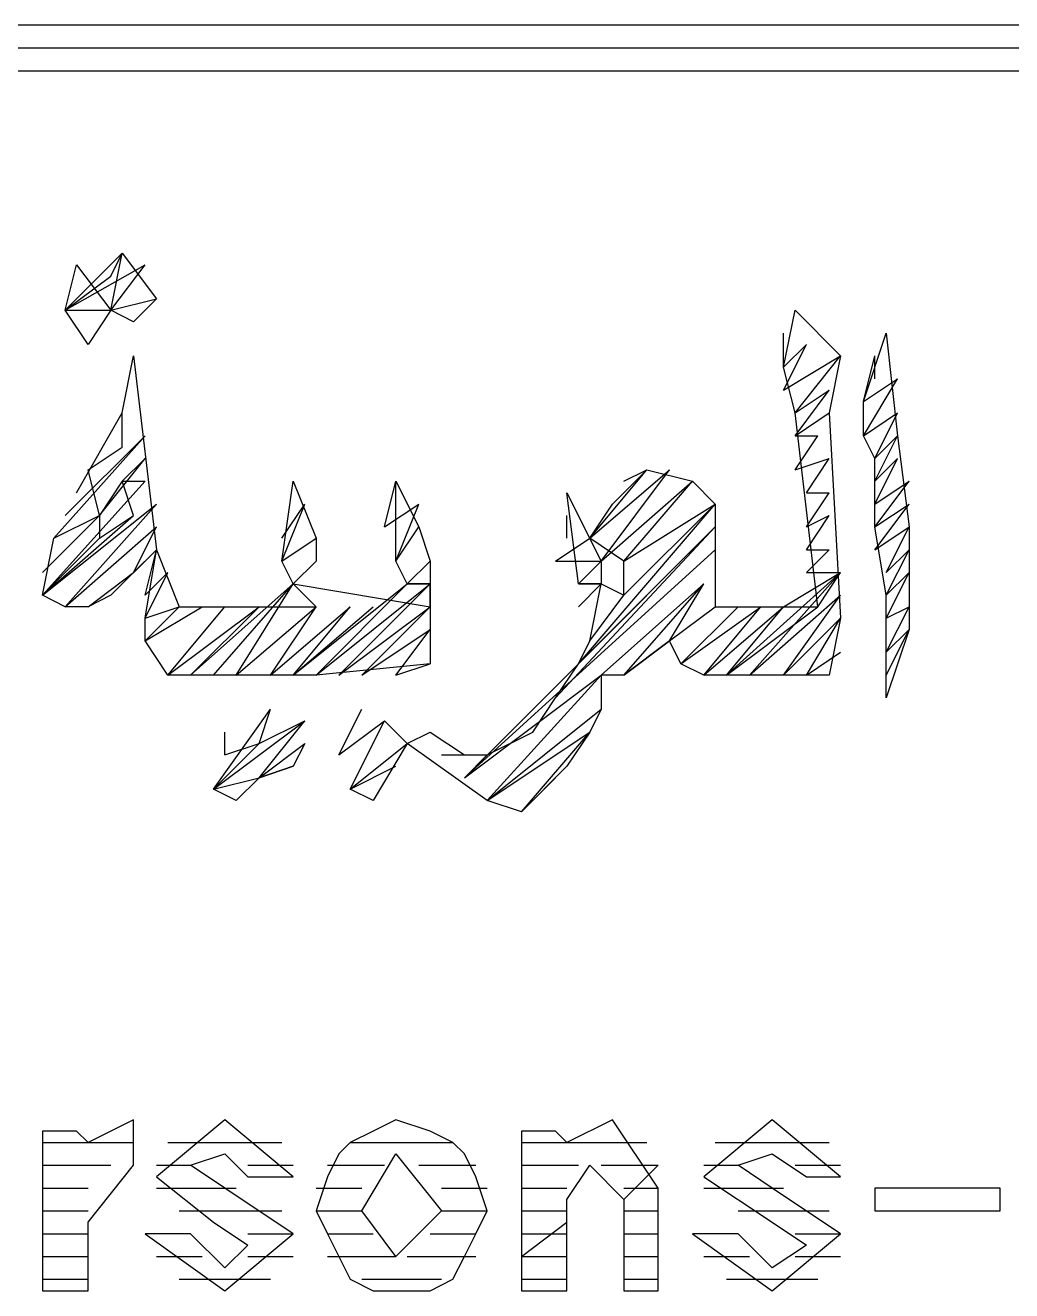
# Model space of a CAD drawing. Extents: x 0 to 420, y 0 to 297.
# Drawn here: x 56.15 to 64.8, y 16.1 to 27.2 of the extents above; entities that cross this region are included whole.
import ezdxf

# ---------------------------------------------------------------- set-up
doc = ezdxf.new("R2010")
doc.units = 0

msp = doc.modelspace()

# ---------------------------------------------------------------- linework, layer by layer
at = {"layer": 'GT_1', "flags": 128}
for points in [[(97.3, 27), (97.3, 27.2), (20, 27.2), (20, 26.8), (97.3, 26.8), (97.3, 27), (20, 27)], [(56.5, 24.7), (57, 25.2)], [(56.5, 24.7), (56.9, 25), (57, 25.2)], [(56.5, 24.7), (56.9, 25), (57, 25.2)], [(56.9, 24.7), (57, 25.2)], [(57, 25.2), (57.3, 24.8)], [(56.5, 24.7), (56.6, 25.1)], [(56.5, 24.7), (56.9, 24.7), (57.2, 25.1)], [(56.5, 24.7), (57.2, 25.1)], [(56.5, 24.7), (56.6, 25.1)], [(56.5, 24.7), (56.6, 25.1)], [(56.5, 24.7), (56.6, 25.1)], [(56.6, 25.1), (56.9, 24.7)], [(56.9, 24.7), (57.2, 25.1)], [(56.9, 24.7), (57.2, 25.1)], [(56.9, 24.7), (57.2, 25.1)], [(56.9, 24.7), (57.2, 25.1)], [(56.9, 24.7), (57.2, 25.1)], [(56.5, 24.7), (56.9, 25)], [(56.9, 24.7), (57.3, 24.8)], [(56.9, 24.7), (57.3, 24.8)], [(57.3, 24.8), (57.1, 24.6)], [(56.7, 24.4), (56.5, 24.7)], [(56.9, 24.7), (56.7, 24.4)], [(57.1, 24.6), (56.9, 24.7)], [(62.8, 24.2), (62.9, 24.7)], [(62.9, 24.7), (63.3, 24.3)], [(62.8, 24.2), (62.8, 24.5)], [(63.5, 23.9), (63.7, 24.5)], [(63.7, 24.5), (63.8, 23.6)], [(62.8, 24), (63, 24.4)], [(62.8, 24), (63, 24.4)], [(62.8, 24), (63, 24.4)], [(62.8, 24), (63, 24.4)], [(62.8, 24), (63, 24.4)], [(62.8, 24.2), (63, 24.4)], [(62.8, 24.2), (63, 24.4)], [(62.8, 24.2), (63, 24.4)], [(62.8, 24.2), (63, 24.4)], [(57, 23.8), (57.1, 24.3)], [(57.1, 24.3), (57.3, 22.6)], [(62.8, 24), (63.3, 24.3)], [(62.8, 24), (63.3, 24.3)], [(62.9, 23.8), (62.8, 24.2)], [(62.9, 23.8), (63.3, 24.3)], [(62.9, 23.8), (63.3, 24.3)], [(62.9, 23.8), (63.3, 24.3)], [(63.3, 24.3), (63.2, 23.8)], [(63.5, 23.9), (63.6, 24.3)], [(63.6, 24.1), (63.6, 24.3)], [(63.5, 23.6), (63.8, 24.1)], [(63.5, 23.6), (63.8, 24.1)], [(63.5, 23.9), (63.8, 24.1)], [(63.5, 23.9), (63.8, 24.1)], [(63.5, 23.9), (63.8, 24.1)], [(63.5, 23.9), (63.8, 24.1)], [(62.9, 23.6), (63.2, 24)], [(62.9, 23.8), (63.2, 24)], [(62.9, 23.8), (63.2, 24)], [(62.9, 23.8), (63.2, 24)], [(63.5, 23.6), (63.5, 23.9)], [(56.6, 23.1), (57, 23.8)], [(56.6, 23.1), (57, 23.8)], [(56.6, 23.1), (57, 23.8)], [(57, 23.5), (57, 23.8)], [(57, 23.5), (57, 23.8)], [(63.1, 22.1), (62.9, 23.8)], [(62.9, 23.6), (63.2, 23.8)], [(62.9, 23.6), (63.2, 23.8)], [(63.2, 23.8), (63.3, 22)], [(63.5, 23.6), (63.8, 23.8)], [(63.5, 23.6), (63.8, 23.8)], [(63.5, 23.6), (63.8, 23.8)], [(63.6, 23.4), (63.8, 23.8)], [(63.6, 23.4), (63.8, 23.8)], [(63.6, 23.4), (63.8, 23.8)], [(56.4, 22.7), (57.2, 23.6)], [(56.4, 22.7), (57.2, 23.6)], [(56.5, 22.9), (57.2, 23.6)], [(56.5, 22.9), (57.2, 23.6)], [(56.5, 22.9), (57.2, 23.6)], [(62.9, 23.3), (63.1, 23.6)], [(62.9, 23.3), (63.1, 23.6)], [(62.9, 23.6), (63.1, 23.6)], [(62.9, 23.6), (63.1, 23.6)], [(63.6, 23.4), (63.5, 23.6)], [(63.6, 23.2), (63.8, 23.6)], [(63.6, 23.2), (63.8, 23.6)], [(63.6, 23.4), (63.8, 23.6)], [(63.6, 23.4), (63.8, 23.6)], [(63.6, 23.4), (63.8, 23.6)], [(63.8, 23.6), (63.9, 22.8)], [(56.7, 23.3), (57, 23.5)], [(56.4, 22.7), (56.8, 22.9), (57.2, 23.4)], [(57, 23.2), (57.2, 23.4)], [(57, 23.2), (57.2, 23.4)], [(62.9, 23.3), (63.2, 23.4)], [(62.9, 23.3), (63.2, 23.4)], [(63, 23.1), (63.2, 23.4)], [(63, 23.1), (63.2, 23.4)], [(63.6, 22.8), (63.6, 23.4)], [(63.6, 23), (63.8, 23.4)], [(63.6, 23.2), (63.8, 23.4)], [(63.6, 23.2), (63.8, 23.4)], [(63.6, 23.2), (63.8, 23.4)], [(63.6, 23.2), (63.8, 23.4)], [(56.3, 22.2), (57.2, 23.2)], [(56.8, 22.9), (56.7, 23.3)], [(57, 23.2), (56.8, 22.9)], [(57.1, 22.9), (57, 23.2)], [(57, 23.2), (57.2, 23.2)], [(57, 23.2), (57.2, 23.2)], [(58.4, 22.5), (58.5, 23.2)], [(58.5, 23.2), (58.7, 22.7)], [(59.3, 22.8), (59.4, 23.2)], [(59.4, 23.2), (59.6, 22.8)], [(59.4, 22.5), (59.4, 23.2)], [(61, 22.3), (61.2, 22.5), (61.8, 23.3)], [(61, 22.3), (61.2, 22.5), (61.8, 23.3)], [(61, 22.3), (61.2, 22.5), (62, 23.2)], [(61.1, 22.7), (61.8, 23.3)], [(61.1, 22.7), (61.8, 23.3)], [(61.1, 22.7), (61.8, 23.3)], [(61.1, 22.7), (61.6, 23.3)], [(61.1, 22.7), (61.6, 23.3)], [(61.1, 22.7), (61.6, 23.3)], [(61.2, 22.5), (61.8, 23.3)], [(61.2, 22.5), (61.8, 23.3)], [(61.3, 23), (61.6, 23.3)], [(61.3, 23), (61.6, 23.3)], [(61.4, 23.2), (61.6, 23.3)], [(61.4, 22.5), (62, 23.2)], [(61.4, 22.5), (62, 23.2)], [(61.4, 22.5), (62, 23.2)], [(61.4, 22.5), (62, 23.2)], [(61.4, 22.5), (62, 23.2)], [(61.4, 22.5), (62, 23.2)], [(61.4, 22.5), (62, 23.2)], [(61.6, 23.3), (62, 23.2)], [(62, 23.2), (62.2, 23)], [(63.6, 22.8), (63.9, 23.2)], [(63.6, 23), (63.9, 23.2)], [(63.6, 23), (63.9, 23.2)], [(63.6, 23), (63.9, 23.2)], [(63.6, 23), (63.9, 23.2)], [(60.9, 23.1), (61.2, 22.5)], [(61, 22.3), (60.9, 23.1)], [(63, 22.8), (63.2, 23.1)], [(63, 22.8), (63.2, 23.1)], [(63, 22.8), (63.2, 23.1)], [(63, 23.1), (63.2, 23.1)], [(63, 23.1), (63.2, 23.1)], [(56.3, 22.2), (57.3, 23)], [(56.3, 22.2), (57.3, 23)], [(56.3, 22.2), (57.3, 23)], [(56.5, 22.1), (57.3, 23)], [(56.5, 22.1), (57.3, 23)], [(58.4, 22.5), (58.6, 23)], [(58.4, 22.7), (58.6, 23)], [(58.4, 22.7), (58.6, 23)], [(58.4, 22.7), (58.6, 23)], [(58.4, 22.7), (58.6, 23)], [(58.4, 22.7), (58.6, 23)], [(58.4, 22.7), (58.6, 23)], [(59.3, 22.8), (59.6, 23)], [(59.3, 22.8), (59.6, 23)], [(59.3, 22.8), (59.6, 23)], [(59.3, 22.8), (59.6, 23)], [(59.3, 22.8), (59.6, 23)], [(59.4, 22.5), (59.6, 23)], [(61, 21.6), (62.2, 23)], [(61.1, 22.7), (61.3, 23)], [(61.1, 21.8), (61.4, 22.2), (62.2, 23)], [(61.1, 21.8), (61.4, 22.2), (62.2, 23)], [(61.4, 22.2), (62.2, 23)], [(61.4, 22.5), (62.2, 23)], [(61.4, 22.5), (62.2, 23)], [(62.2, 23), (62.2, 22.6)], [(63.6, 22.6), (63.9, 23)], [(63.6, 22.8), (63.9, 23)], [(63.6, 22.8), (63.9, 23)], [(63.6, 22.8), (63.9, 23)], [(63.6, 22.8), (63.9, 23)], [(56.3, 22.2), (57.1, 22.9)], [(56.3, 22.4), (56.8, 22.9)], [(56.3, 22.4), (56.8, 22.9)], [(56.3, 22.4), (56.8, 22.9)], [(56.3, 22.4), (56.8, 22.9)], [(56.4, 22.7), (56.8, 22.9)], [(56.4, 22.7), (56.8, 22.9)], [(56.8, 22.7), (57.1, 22.9)], [(56.8, 22.9), (56.8, 22.7)], [(60.9, 22.7), (60.9, 22.9)], [(60.9, 22.7), (60.9, 22.9)], [(63, 22.6), (63.2, 22.9)], [(63, 22.6), (63.2, 22.9)], [(63, 22.6), (63.2, 22.9)], [(63, 22.8), (63.2, 22.9)], [(63, 22.8), (63.2, 22.9)], [(56.5, 22.1), (57.3, 22.8)], [(56.5, 22.1), (57.3, 22.8)], [(56.5, 22.1), (57.3, 22.8)], [(56.5, 22.1), (57.3, 22.8)], [(57.1, 22.4), (57.3, 22.8)], [(59.4, 22.5), (59.6, 22.8)], [(59.4, 22.5), (59.6, 22.8)], [(59.4, 22.5), (59.6, 22.8)], [(59.4, 22.5), (59.6, 22.8)], [(59.4, 22.5), (59.6, 22.8)], [(59.4, 22.5), (59.6, 22.8)], [(59.6, 22.8), (59.7, 22.5)], [(60, 20.6), (62.2, 22.8)], [(60.8, 21.3), (62.2, 22.8)], [(61, 21.6), (62.2, 22.8)], [(61, 21.6), (62.2, 22.8)], [(63.7, 22.2), (63.6, 22.8)], [(63.6, 22.6), (63.9, 22.8)], [(63.6, 22.6), (63.9, 22.8)], [(63.6, 22.6), (63.9, 22.8)], [(63.6, 22.6), (63.9, 22.8)], [(63.7, 22.4), (63.9, 22.8)], [(63.9, 22.8), (63.9, 22.1)], [(56.3, 22.2), (56.4, 22.7)], [(56.3, 22.2), (56.8, 22.7)], [(56.3, 22.2), (56.8, 22.7)], [(58.4, 22.5), (58.7, 22.7)], [(58.4, 22.5), (58.7, 22.7)], [(58.4, 22.5), (58.7, 22.7)], [(58.4, 22.5), (58.7, 22.7)], [(58.4, 22.5), (58.7, 22.7)], [(58.4, 22.5), (58.7, 22.7)], [(58.7, 22.7), (58.7, 22.5)], [(60.8, 22.5), (61.1, 22.7)], [(60.8, 22.5), (61.1, 22.7)], [(60.8, 22.5), (61.1, 22.7)], [(60.8, 22.5), (61.1, 22.7)], [(60.8, 22.5), (61.1, 22.7)], [(60.8, 22.5), (61.1, 22.7)], [(61.4, 22.5), (61.1, 22.7)], [(57.3, 22.6), (56.9, 22.2)], [(57.1, 22.4), (57.3, 22.6)], [(57.1, 22.4), (57.3, 22.6)], [(57.1, 22.4), (57.3, 22.6)], [(57.1, 22.4), (57.3, 22.6)], [(57.2, 22), (57.3, 22.6)], [(57.2, 22.2), (57.3, 22.6)], [(57.2, 22.2), (57.3, 22.6)], [(57.3, 22.6), (57.5, 22.1)], [(60, 20.6), (62.2, 22.6)], [(60, 20.6), (62.2, 22.6)], [(60, 20.6), (62.2, 22.6)], [(62.2, 22.6), (62.2, 22.1)], [(63, 22.4), (63.2, 22.6)], [(63, 22.4), (63.2, 22.6)], [(63, 22.4), (63.2, 22.6)], [(63, 22.4), (63.2, 22.6)], [(63, 22.6), (63.2, 22.6)], [(63, 22.6), (63.2, 22.6)], [(63.7, 22.2), (63.9, 22.6)], [(63.7, 22.4), (63.9, 22.6)], [(63.7, 22.4), (63.9, 22.6)], [(63.7, 22.4), (63.9, 22.6)], [(63.7, 22.4), (63.9, 22.6)], [(58.5, 22.3), (58.4, 22.5)], [(58.7, 22.5), (58.5, 22.3)], [(58.5, 21.5), (59.5, 22.3), (59.7, 22.5)], [(58.5, 21.5), (59.5, 22.3), (59.7, 22.5)], [(59.5, 22.3), (59.4, 22.5)], [(59.5, 22.3), (59.7, 22.5)], [(59.5, 22.3), (59.7, 22.5)], [(59.5, 22.3), (59.7, 22.5)], [(59.7, 22.5), (59.7, 22.3)], [(60.8, 22.5), (61.2, 22.5)], [(61, 22.3), (61.2, 22.5)], [(61, 22.3), (61.2, 22.5)], [(61.2, 22.5), (61.2, 22.3)], [(61.4, 22.2), (61.4, 22.5)], [(56.7, 22.1), (57.1, 22.4)], [(56.7, 22.1), (57.1, 22.4)], [(57.2, 22), (57.4, 22.4)], [(57.2, 22), (57.4, 22.4)], [(57.2, 22), (57.4, 22.4)], [(57.2, 22), (57.4, 22.4)], [(57.2, 22.2), (57.4, 22.4)], [(57.2, 22.2), (57.4, 22.4)], [(57.2, 22.2), (57.4, 22.4)], [(57.2, 22.2), (57.4, 22.4)], [(62.3, 21.5), (63.3, 22.4)], [(62.3, 21.5), (63.3, 22.4)], [(62.5, 21.5), (63.3, 22.4)], [(62.8, 22.1), (63.3, 22.4)], [(63, 22.4), (63.3, 22.4)], [(63.1, 22.1), (63.3, 22.4)], [(63.7, 22), (63.9, 22.4)], [(63.7, 22.2), (63.9, 22.4)], [(63.7, 22.2), (63.9, 22.4)], [(63.7, 22.2), (63.9, 22.4)], [(63.7, 22.2), (63.9, 22.4)], [(56.5, 22.1), (56.3, 22.2)], [(56.9, 22.2), (56.7, 22.1)], [(57.6, 21.5), (58.5, 22.3)], [(57.6, 21.5), (58.5, 22.3)], [(57.8, 21.5), (58.5, 22.3)], [(57.8, 21.5), (58.5, 22.3)], [(57.8, 21.5), (58.5, 22.3)], [(57.8, 21.5), (58.5, 22.3)], [(57.8, 21.5), (58.5, 22.3)], [(58, 21.5), (58.5, 22.3)], [(58.5, 22.3), (59.7, 22.1)], [(58.7, 22.1), (58.5, 22.3)], [(58.7, 21.5), (59.7, 22.3)], [(58.7, 21.5), (59.7, 22.3)], [(58.7, 21.5), (59.5, 22.3)], [(58.7, 21.5), (59.5, 22.3)], [(58.7, 21.5), (59.5, 22.3)], [(58.9, 21.5), (59.7, 22.3)], [(58.9, 21.5), (59.7, 22.3)], [(58.9, 21.5), (59.7, 22.3)], [(59.7, 22.3), (59.5, 22.3)], [(59.5, 22.3), (59.7, 22.3)], [(59.7, 22.3), (59.7, 21.6)], [(59.7, 22.1), (59.7, 22.3)], [(61.2, 22.3), (61, 22.3)], [(61, 22.1), (61.2, 22.3)], [(61, 22.1), (61.2, 22.3)], [(61, 22.3), (61.2, 22.3)], [(61.1, 21.8), (61.2, 22.3)], [(61.1, 21.8), (61.2, 22.3)], [(61.1, 21.8), (61.4, 22.2)], [(61.2, 22.3), (61.4, 22.2)], [(61.2, 21.5), (62.1, 22.3)], [(61.2, 21.5), (62.1, 22.3)], [(61.2, 21.5), (62.1, 22.3)], [(61.2, 21.5), (62.1, 22.3)], [(61.4, 21.5), (62.1, 22.3)], [(61.8, 21.8), (62.1, 22.3)], [(61.8, 21.8), (62.1, 22.3)], [(62.5, 21.5), (63.3, 22.2)], [(62.5, 21.5), (63.3, 22.2)], [(62.5, 21.5), (63.3, 22.2)], [(62.5, 21.5), (63.3, 22.2)], [(62.8, 21.5), (63.3, 22.2)], [(63.7, 21.7), (63.7, 22.2)], [(56.7, 22.1), (56.5, 22.1)], [(57.2, 21.8), (57.7, 22.1)], [(57.2, 21.8), (57.7, 22.1)], [(57.2, 21.8), (57.7, 22.1)], [(57.2, 21.8), (57.7, 22.1)], [(57.2, 21.8), (57.7, 22.1)], [(57.2, 21.8), (57.5, 22.1)], [(57.2, 21.8), (57.5, 22.1)], [(57.2, 21.8), (57.5, 22.1)], [(57.2, 22), (57.5, 22.1)], [(57.2, 22), (57.5, 22.1)], [(57.4, 21.5), (58.2, 22.1)], [(57.4, 21.5), (58.2, 22.1)], [(57.4, 21.5), (57.9, 22.1)], [(57.4, 21.5), (57.9, 22.1)], [(57.4, 21.5), (57.9, 22.1)], [(57.4, 21.5), (57.9, 22.1)], [(57.4, 21.5), (57.9, 22.1)], [(57.5, 22.1), (58.7, 22.1)], [(57.5, 22.1), (57.9, 22.1)], [(57.6, 21.5), (58.2, 22.1)], [(57.6, 21.5), (58.2, 22.1)], [(57.6, 21.5), (58.2, 22.1)], [(58, 21.5), (58.7, 22.1)], [(58, 21.5), (58.7, 22.1)], [(58, 21.5), (58.7, 22.1)], [(58, 21.5), (58.7, 22.1)], [(58.3, 21.5), (59, 22.1)], [(58.3, 21.5), (59, 22.1)], [(58.3, 21.5), (59, 22.1)], [(58.3, 21.5), (59, 22.1)], [(58.3, 21.5), (58.7, 22.1)], [(58.5, 21.5), (59.2, 22.1)], [(58.5, 21.5), (59.2, 22.1)], [(58.5, 21.5), (59, 22.1)], [(58.9, 21.5), (59.7, 22.1)], [(58.9, 21.5), (59.7, 22.1)], [(59.1, 21.5), (59.7, 22.1)], [(59.1, 21.5), (59.7, 22.1)], [(59.1, 21.5), (59.7, 22.1)], [(61.8, 21.8), (62.2, 22.1)], [(61.8, 21.8), (62.2, 22.1)], [(61.8, 21.8), (62.2, 22.1)], [(61.8, 21.8), (62.2, 22.1)], [(61.8, 21.8), (62.2, 22.1)], [(61.9, 21.6), (62.6, 22.1)], [(61.9, 21.6), (62.6, 22.1)], [(61.9, 21.6), (62.6, 22.1)], [(61.9, 21.6), (62.4, 22.1)], [(61.9, 21.6), (62.4, 22.1)], [(61.9, 21.6), (62.4, 22.1)], [(61.9, 21.6), (62.4, 22.1)], [(61.9, 21.6), (62.4, 22.1)], [(62.1, 21.5), (62.8, 22.1)], [(62.1, 21.5), (62.8, 22.1)], [(62.1, 21.5), (62.8, 22.1)], [(62.1, 21.5), (62.6, 22.1)], [(62.1, 21.5), (62.6, 22.1)], [(62.2, 22.1), (63.1, 22.1)], [(62.2, 22.1), (62.6, 22.1)], [(62.3, 21.5), (63.1, 22.1)], [(62.3, 21.5), (63.1, 22.1)], [(62.3, 21.5), (62.8, 22.1)], [(63.7, 21.7), (63.9, 22.1)], [(63.7, 22), (63.9, 22.1)], [(63.7, 22), (63.9, 22.1)], [(63.7, 22), (63.9, 22.1)], [(63.7, 22), (63.9, 22.1)], [(63.9, 22.1), (63.9, 21.9)], [(57.2, 21.8), (57.2, 22)], [(62.8, 21.5), (63.3, 22)], [(62.8, 21.5), (63.3, 22)], [(62.8, 21.5), (63.3, 22)], [(62.8, 21.5), (63.3, 22)], [(63, 21.5), (63.3, 22)], [(63.3, 22), (63.2, 21.5)], [(59.1, 21.5), (59.7, 21.9)], [(59.1, 21.5), (59.7, 21.9)], [(59.4, 21.5), (59.7, 21.9)], [(59.4, 21.5), (59.7, 21.9)], [(59.4, 21.5), (59.7, 21.9)], [(63.9, 21.9), (63.7, 21.3)], [(63.7, 21.5), (63.9, 21.9)], [(63.7, 21.7), (63.9, 21.9)], [(63.7, 21.7), (63.9, 21.9)], [(63.7, 21.7), (63.9, 21.9)], [(57.4, 21.5), (57.2, 21.8)], [(61, 21.6), (61.1, 21.8)], [(61.8, 21.8), (61.4, 21.5)], [(61.4, 21.5), (61.8, 21.8)], [(61.9, 21.6), (61.8, 21.8)], [(63, 21.5), (63.3, 21.7)], [(63, 21.5), (63.3, 21.7)], [(63, 21.5), (63.3, 21.7)], [(63, 21.5), (63.3, 21.7)], [(63.7, 21.3), (63.7, 21.7)], [(63.7, 21.5), (63.7, 21.7)], [(63.7, 21.5), (63.7, 21.7)], [(59.7, 21.6), (58.7, 21.5)], [(59.4, 21.5), (59.7, 21.6)], [(60.8, 21.3), (61, 21.6)], [(62.1, 21.5), (61.9, 21.6)], [(57.6, 21.5), (57.4, 21.5)], [(58.7, 21.5), (57.6, 21.5)], [(57.8, 21.5), (57.6, 21.5)], [(60, 20.6), (61.2, 21.5)], [(60.2, 20.4), (61.2, 21.5)], [(60.2, 20.4), (61.2, 21.5)], [(60.2, 20.4), (61.2, 21.5)], [(61.2, 21.5), (61.2, 21.2)], [(61.4, 21.5), (61.2, 21.5)], [(62.3, 21.5), (62.1, 21.5)], [(63.2, 21.5), (62.3, 21.5)], [(62.5, 21.5), (62.3, 21.5)], [(60.6, 21), (60.8, 21.3)], [(57.8, 20.5), (58.3, 21.2)], [(57.8, 20.5), (58.3, 21.2)], [(57.8, 20.5), (58.6, 21.1)], [(57.8, 20.5), (58.6, 21.1)], [(57.8, 20.5), (58.6, 21.1)], [(58, 20.4), (58.2, 20.6), (58.6, 21.1)], [(58.2, 20.9), (58.3, 21.2)], [(58.2, 20.9), (58.3, 21.2)], [(58.2, 20.9), (58.3, 21.2)], [(58.2, 20.9), (58.6, 21.1)], [(58.2, 20.6), (58.6, 21.1)], [(58.2, 20.6), (58.6, 21.1)], [(58.2, 20.6), (58.6, 21.1)], [(58.9, 20.8), (59.1, 21.2)], [(58.9, 20.8), (59.3, 21.1)], [(58.9, 20.8), (59.3, 21.1)], [(58.9, 20.8), (59.3, 21.1)], [(58.9, 20.8), (59.3, 21.1)], [(58.9, 20.8), (59.3, 21.1)], [(58.9, 20.8), (59.3, 21.1)], [(59, 21), (59.1, 21.2)], [(59, 21), (59.1, 21.2)], [(59, 20.5), (59.3, 21.1)], [(59, 20.5), (59.3, 21.1)], [(59, 20.5), (59.3, 21.1)], [(59.3, 21.1), (59.5, 20.9)], [(60.2, 20.4), (61.2, 21.2)], [(60.2, 20.4), (61.2, 21.2)], [(60.2, 20.4), (61.2, 21.2)], [(61.2, 21.2), (61.1, 21)], [(57.9, 20.8), (57.9, 21)], [(57.9, 20.8), (57.9, 21)], [(57.9, 20.8), (57.9, 21)], [(59.5, 20.9), (59.7, 21)], [(59.7, 21), (60, 20.8)], [(60.2, 20.8), (60.6, 21)], [(60.2, 20.4), (61.1, 21)], [(60.5, 20.3), (61.1, 21)], [(60.5, 20.3), (61.1, 21)], [(61.1, 21), (60.9, 20.7)], [(57.8, 20.5), (58.2, 20.9)], [(57.8, 20.5), (58.2, 20.9)], [(57.8, 20.5), (58.2, 20.9)], [(57.9, 20.8), (58.2, 20.9)], [(58.2, 20.6), (58.6, 20.9)], [(58.2, 20.6), (58.6, 20.9)], [(58.2, 20.6), (58.6, 20.9)], [(58.6, 20.9), (58.5, 20.7)], [(59, 20.5), (59.5, 20.9)], [(59, 20.5), (59.5, 20.9)], [(59, 20.5), (59.5, 20.9)], [(59.5, 20.9), (59.2, 20.4)], [(60.2, 20.4), (59.5, 20.9)], [(59.8, 20.8), (60, 20.8)], [(60, 20.8), (60.2, 20.8)], [(60, 20.6), (60.2, 20.8)], [(60, 20.6), (60.2, 20.8)], [(60, 20.6), (60.2, 20.8)], [(60, 20.6), (60.2, 20.8)], [(58.5, 20.7), (58.2, 20.6)], [(58.2, 20.6), (58.5, 20.7)], [(59, 20.5), (59.4, 20.7)], [(59, 20.5), (59.4, 20.7)], [(59, 20.5), (59.4, 20.7)], [(60.5, 20.3), (60.9, 20.7)], [(60.9, 20.7), (60.7, 20.5)], [(57.8, 20.5), (58.2, 20.6)], [(58.2, 20.6), (58, 20.4)], [(58, 20.4), (57.8, 20.5)], [(59.2, 20.4), (59, 20.5)], [(60.7, 20.5), (60.5, 20.3)], [(60.5, 20.3), (60.2, 20.4)], [(56.3, 16.1), (56.7, 16.1), (56.7, 16.7), (57.1, 17.2), (57.1, 17.6), (56.7, 17.4), (56.6, 17.5), (56.3, 17.5), (56.3, 16.1)], [(57.6, 16.6), (57.2, 16.6), (57.9, 16.1), (58.5, 16.6), (57.9, 17), (57.6, 17.2), (57.9, 17.3), (58.1, 17.1), (58.5, 17.1), (57.9, 17.6), (57.3, 17.1), (57.8, 16.7), (58.1, 16.5), (57.9, 16.3), (57.6, 16.6)], [(58.7, 16.8), (58.8, 16.6), (58.9, 16.4), (59, 16.2), (59.2, 16.1), (59.4, 16.1), (59.7, 16.1), (59.9, 16.2), (60, 16.4), (60.1, 16.6), (60.2, 16.8), (60.1, 17.1), (60, 17.3), (59.9, 17.4), (59.7, 17.5), (59.4, 17.6), (59.2, 17.5), (59, 17.4), (58.9, 17.3), (58.8, 17.1), (58.7, 16.8)], [(60.5, 16.1), (60.9, 16.1), (60.9, 16.9), (61.1, 17.2), (61.4, 16.9), (61.4, 16.1), (61.7, 16.1), (61.7, 17), (61.3, 17.6), (60.9, 17.4), (60.8, 17.5), (60.5, 17.5), (60.5, 16.1)], [(62.4, 16.6), (62, 16.6), (62.7, 16.1), (63.3, 16.6), (62.7, 17), (62.4, 17.2), (62.7, 17.3), (63, 17.1), (63.3, 17.1), (62.7, 17.6), (62.1, 17.1), (62.7, 16.7), (63, 16.5), (62.7, 16.3), (62.4, 16.6)], [(56.3, 17.4), (56.7, 17.4), (57.1, 17.4)], [(57.4, 17.4), (58.4, 17.4)], [(59, 17.4), (59.9, 17.4)], [(60.5, 17.4), (60.9, 17.4), (61.6, 17.4)], [(62.2, 17.4), (63.2, 17.4)], [(59.1, 16.8), (59.4, 17.3), (59.8, 16.8), (59.4, 16.4), (59.1, 16.8)], [(56.3, 17.2), (56.9, 17.2)], [(57.3, 17.2), (57.6, 17.2)], [(58.1, 17.2), (58.5, 17.2)], [(58.8, 17.2), (59.3, 17.2)], [(59.6, 17.2), (60.1, 17.2)], [(60.5, 17.2), (61, 17.2)], [(61.2, 17.2), (61.7, 17.2)], [(61.4, 16.9), (61.7, 17.2)], [(62.1, 17.2), (62.4, 17.2)], [(62.9, 17.2), (63.3, 17.2)], [(56.3, 17), (56.7, 17)], [(57.3, 17), (58, 17)], [(58.7, 17), (59.1, 17)], [(59.8, 17), (60.2, 17)], [(60.5, 17), (60.9, 17)], [(61.4, 17), (61.7, 17)], [(62.1, 17), (62.8, 17)], [(63.6, 16.8), (64.7, 16.8), (64.7, 17), (63.6, 17), (63.6, 16.8)], [(56.3, 16.8), (56.7, 16.8)], [(57.5, 16.8), (58.4, 16.8)], [(58.7, 16.8), (59.1, 16.8)], [(59.8, 16.8), (60.2, 16.8)], [(60.5, 16.8), (60.9, 16.8)], [(61.4, 16.8), (61.7, 16.8)], [(62.4, 16.8), (63.2, 16.8)], [(63.6, 16.8), (64.7, 16.8)], [(60.5, 16.4), (60.9, 16.7)], [(56.3, 16.6), (56.7, 16.6)], [(58.1, 16.6), (58.5, 16.6)], [(58.8, 16.6), (59.2, 16.6)], [(59.7, 16.6), (60.1, 16.6)], [(60.5, 16.6), (60.9, 16.6)], [(61.4, 16.6), (61.7, 16.6)], [(62.9, 16.6), (63.3, 16.6)], [(56.3, 16.4), (56.7, 16.4)], [(57.3, 16.4), (57.7, 16.4)], [(58.1, 16.4), (58.5, 16.4)], [(58.8, 16.4), (59.4, 16.4)], [(59.5, 16.4), (60.1, 16.4)], [(60.5, 16.4), (60.9, 16.4)], [(61.4, 16.4), (61.7, 16.4)], [(62.1, 16.4), (62.5, 16.4)], [(62.9, 16.4), (63.3, 16.4)], [(56.3, 16.2), (56.7, 16.2)], [(57.5, 16.2), (58.3, 16.2)], [(59.1, 16.2), (59.8, 16.2)], [(60.5, 16.2), (60.9, 16.2)], [(61.4, 16.2), (61.7, 16.2)], [(62.3, 16.2), (63.1, 16.2)]]:
    msp.add_lwpolyline(points, dxfattribs=at)

doc.saveas('drawing.dxf')
